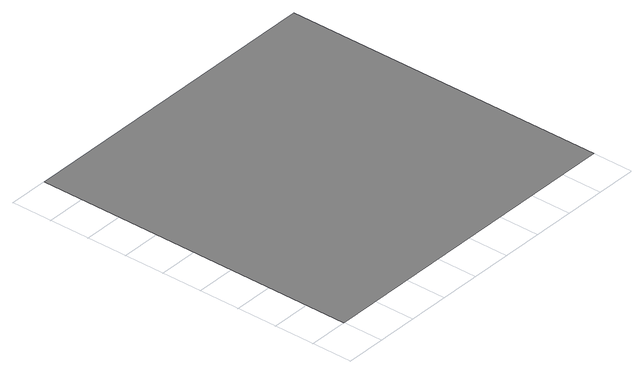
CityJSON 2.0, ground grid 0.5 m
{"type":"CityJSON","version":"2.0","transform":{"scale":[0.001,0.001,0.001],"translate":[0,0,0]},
"CityObjects":{
"building1":{"type":"Building","geometry":[{"type":"MultiSurface","lod":"2","boundaries":[[[0,1,2,3]]],"semantics":{"surfaces":[{"type":"GroundSurface"}],"values":[0]}}]}
},
"vertices":[
[0,4000,0],[0,0,0],[4000,0,0],[4000,4000,0]
]}
